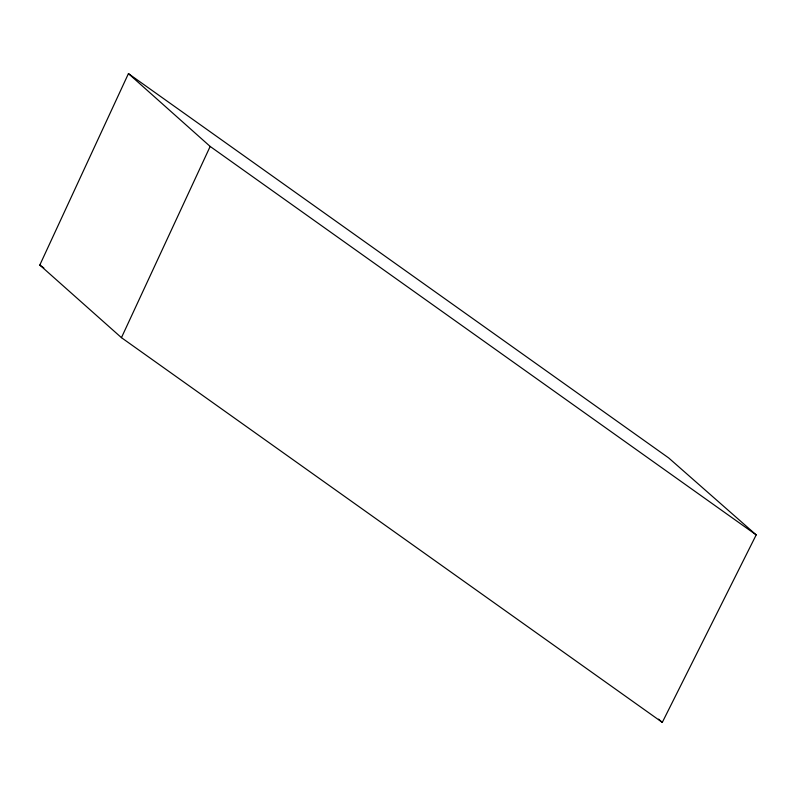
<?xml version="1.0" encoding="UTF-8"?>
<svg xmlns="http://www.w3.org/2000/svg" width="796" height="796" viewBox="0 0 796 796"><rect width="100%" height="100%" fill="white"/><g stroke="black" fill="none" stroke-linecap="round" stroke-linejoin="round"><path stroke-width="1.19" d="M39.8 265.058L128.435 73.61L668.67 457.929L756.2 534.892L662.292 722.39L121.45 337.663L39.8 265.058L43.85 267.944M121.45 337.663L210.164 146.444L128.435 73.61M210.164 146.444L756.2 534.892M658.571 719.126L662.292 722.39"/></g></svg>
